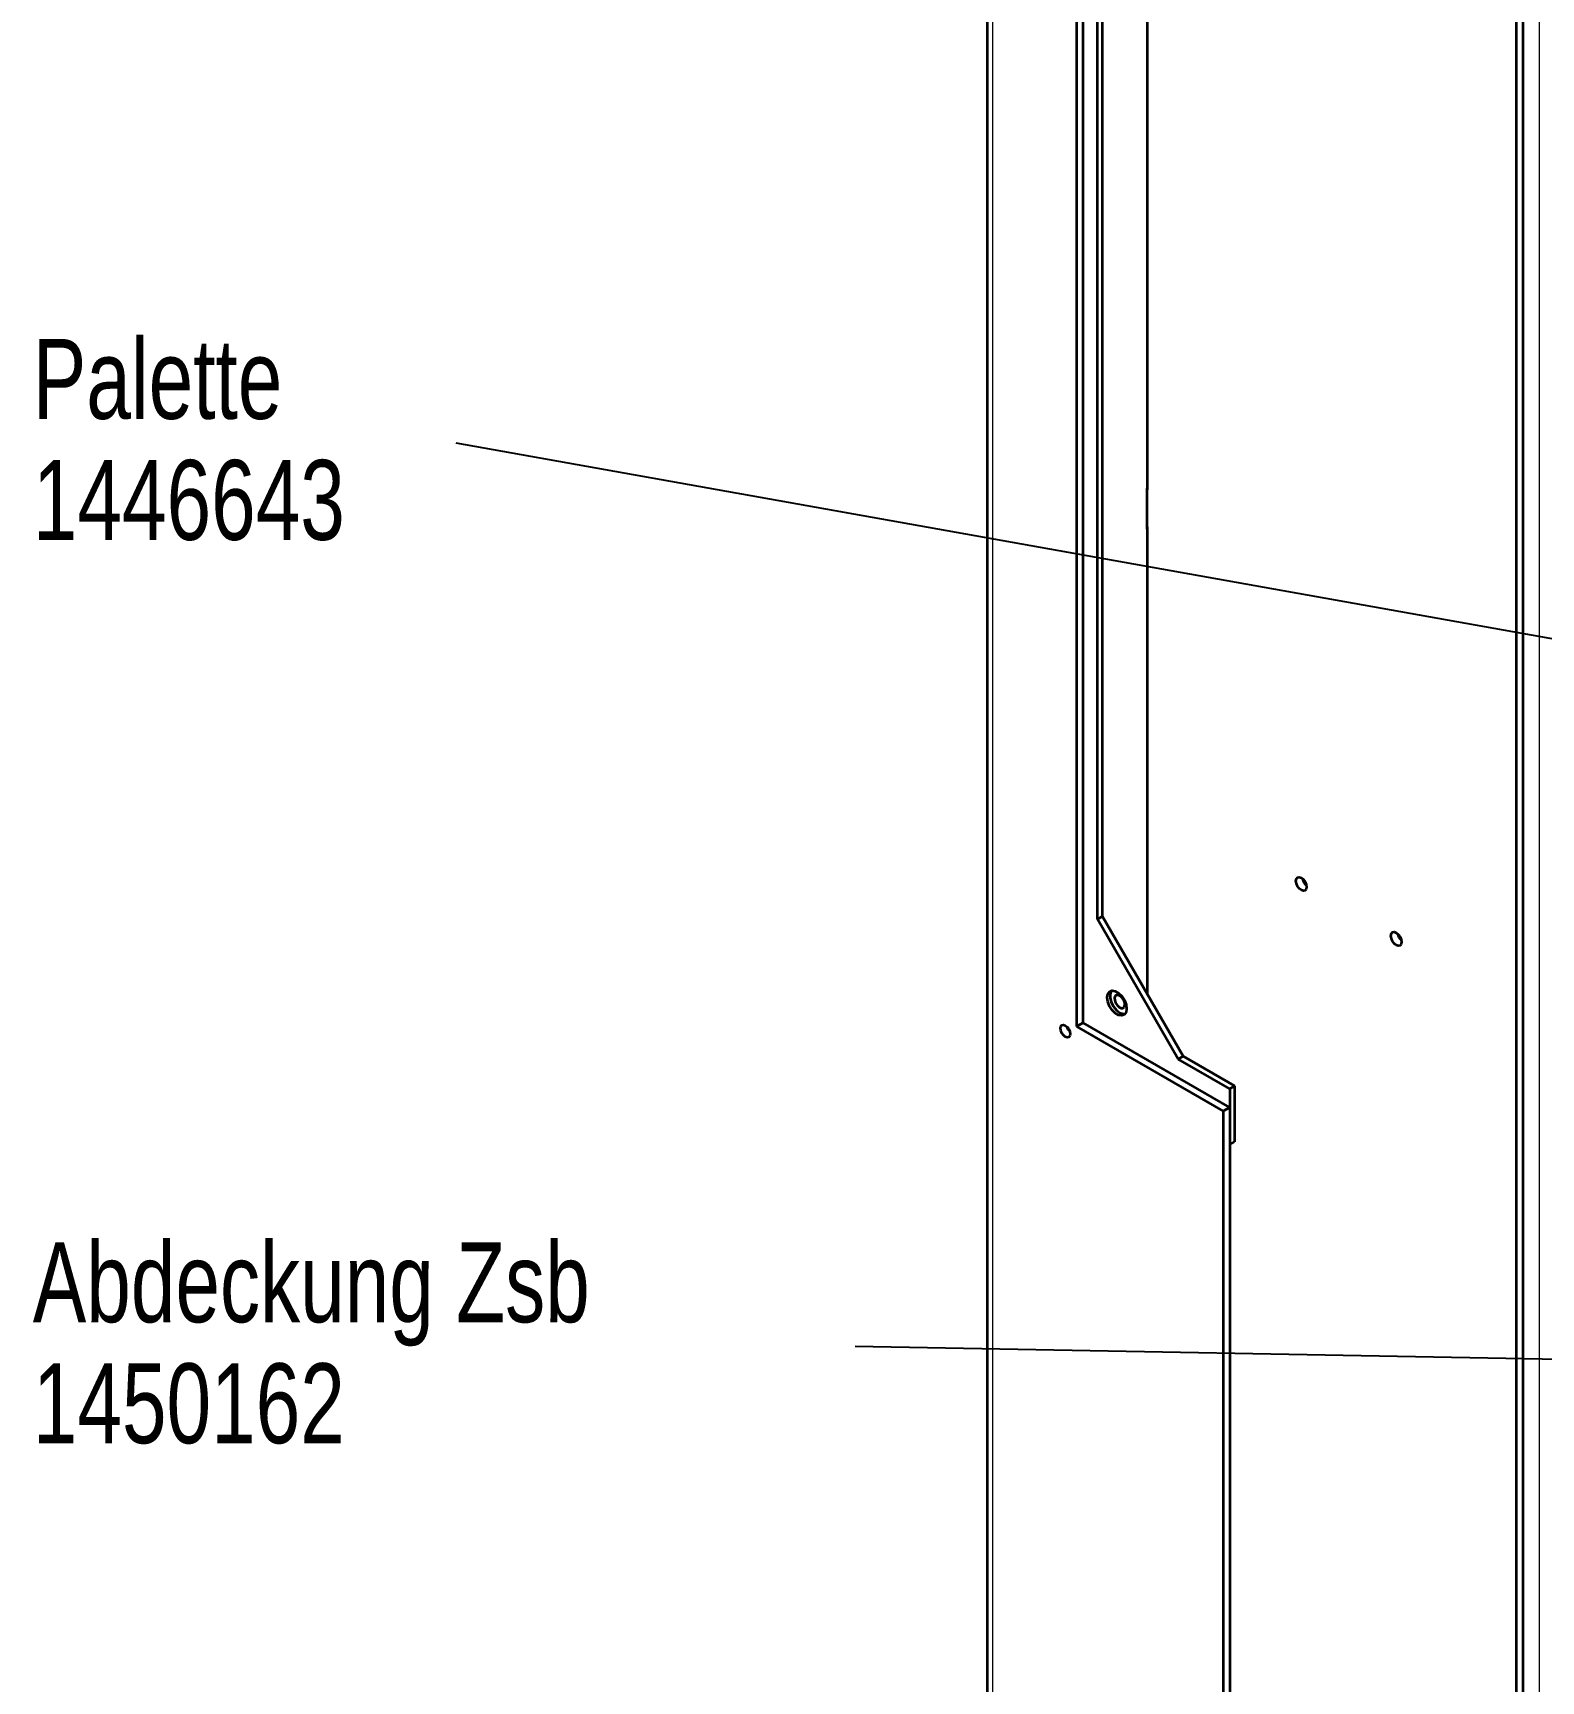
# Paper-space layout 'Blatt1' of a CAD drawing. Header units: millimetres. Extents: x 0 to 1189, y 0 to 841.
# Drawn here: x 712.5 to 778.5, y 515.4 to 587.6 of the extents above; entities that cross this region are included whole.
import ezdxf

# ---------------------------------------------------------------- set-up
doc = ezdxf.new("R2010")
doc.units = ezdxf.units.MM
doc.layers.add('BESCHRIFTUNG', color=5, linetype='Continuous')
doc.styles.add('SLDTEXTSTYLE2', font='TXT', dxfattribs={"width": 0.75})
doc.dimstyles.new('SLDDIMSTYLE0', dxfattribs={"dimtxt": 0.18, "dimasz": 0.7, "dimexe": 0, "dimexo": 0.0625, "dimgap": 0, "dimtad": 0, "dimtih": 1, "dimtoh": 1, "dimdec": 0, "dimrnd": 1e-09, "dimzin": 0, "dimdsep": 46, "dimtxsty": 'Standard', "dimblk1": 'DOT', "dimblk2": 'DOT', "dimsah": 1, "dimcen": 0.09, "dimadec": 0, "dimazin": 0, "dimtfac": 0.7, "dimtdec": 0, "dimtofl": 0, "dimtmove": 0, "dimatfit": 3, "dimldrblk": 'DOT', "dimfxl": 1, "dimfrac": 2, "dimtolj": 1, "dimtzin": 0, "dimarcsym": 0})

# ---------------------------------------------------------------- blocks, each defined once
blk = doc.blocks.new('SW_NOTE_0_8')
at = {"layer": 'BESCHRIFTUNG', "color": 0, "char_height": 3.5, "attachment_point": 1, "style": 'SLDTEXTSTYLE2'}
for s, insert in [('Palette', (-18.543, 4.566)), ('1446643', (-18.543, -0.734))]:
    blk.add_mtext(s, dxfattribs=dict(at, insert=insert))
blk = doc.blocks.new('_Dot')
at = {"color": 0, "linetype": 'ByBlock', "lineweight": -2}
blk.add_line((-0.5, 0), (-1, 0), dxfattribs=at)
at = {"color": 0, "linetype": 'ByBlock', "const_width": 0.5}
blk.add_lwpolyline([(-0.25, 0, 1), (0.25, 0, 1)], format="xyb", close=True, dxfattribs=at)
blk = doc.blocks.new('SW_NOTE_0_10')
at = {"layer": 'BESCHRIFTUNG', "color": 0, "char_height": 3.5, "attachment_point": 1, "style": 'SLDTEXTSTYLE2'}
for s, insert in [('Abdeckung Zsb', (-36.01, 4.562)), ('1450162', (-36.01, -0.738))]:
    blk.add_mtext(s, dxfattribs=dict(at, insert=insert))

psp = doc.layouts.new('Blatt1')

# ---------------------------------------------------------------- linework, layer by layer
at = {"color": 7, "linetype": 'Continuous', "lineweight": 35}
for p, q in [((754.271, 683.672), (754.271, 401.312)), ((777.438, 615.26), (777.438, 474.815)), ((777.721, 615.096), (777.721, 474.651)), ((758.183, 593.2), (758.183, 544.044)), ((758.466, 544.207), (758.466, 593.036)), ((761.294, 567.559), (761.294, 589.362)), ((759.102, 548.739), (759.102, 588.096)), ((759.314, 548.862), (759.314, 588.219)), ((761.28, 567.633), (761.294, 567.641)), ((761.28, 565.836), (761.28, 567.633)), ((761.28, 567.568), (761.294, 567.559)), ((761.28, 565.934), (761.294, 565.926)), ((761.294, 565.845), (761.28, 565.836)), ((761.294, 545.432), (761.294, 565.926)), ((759.314, 548.862), (759.102, 548.739)), ((762.85, 542.738), (759.314, 548.862)), ((762.637, 542.615), (759.102, 548.739)), ((758.466, 544.207), (758.183, 544.044)), ((758.183, 544.044), (764.606, 540.336)), ((764.889, 540.499), (758.466, 544.207)), ((762.85, 542.738), (762.637, 542.615)), ((764.889, 541.316), (762.637, 542.615)), ((765.101, 541.438), (762.85, 542.738)), ((764.889, 541.316), (765.101, 541.438)), ((764.889, 541.316), (764.889, 538.866)), ((765.101, 541.438), (765.101, 538.989)), ((764.889, 540.499), (764.606, 540.336)), ((764.606, 540.336), (764.606, 432.553)), ((764.889, 540.499), (764.889, 432.716)), ((764.889, 538.866), (765.101, 538.989))]:
    psp.add_line(p, q, dxfattribs=at)
at = {"color": 8, "linetype": 'Continuous', "lineweight": 18}
for p, q in [((754.506, 683.346), (754.506, 400.986)), ((778.443, 615.513), (778.443, 475.068))]:
    psp.add_line(p, q, dxfattribs=at)
at = {"color": 7, "linetype": 'Continuous', "lineweight": 35, "flags": 128}
for points in [[(768.026, 550.013), (767.936, 550.085), (767.861, 550.187), (767.81, 550.303), (767.792, 550.417), (767.81, 550.51), (767.861, 550.568), (767.936, 550.582), (768.026, 550.551), (768.115, 550.479), (768.191, 550.377), (768.241, 550.261), (768.259, 550.147), (768.241, 550.054), (768.191, 549.996), (768.115, 549.981), (768.026, 550.013)], [(772.183, 547.612), (772.094, 547.684), (772.018, 547.786), (771.968, 547.903), (771.95, 548.016), (771.968, 548.109), (772.018, 548.168), (772.094, 548.182), (772.183, 548.151), (772.273, 548.079), (772.348, 547.977), (772.399, 547.86), (772.417, 547.747), (772.399, 547.654), (772.348, 547.596), (772.273, 547.581), (772.183, 547.612)], [(759.526, 545.31), (759.552, 545.463), (759.625, 545.567), (759.738, 545.612), (759.877, 545.59), (760.024, 545.505), (760.163, 545.367), (760.275, 545.192), (760.349, 545.002), (760.375, 544.82), (760.349, 544.667), (760.275, 544.562), (760.163, 544.518), (760.024, 544.54), (759.877, 544.625), (759.738, 544.763), (759.625, 544.938), (759.552, 545.127), (759.526, 545.31)], [(759.714, 545.605), (759.703, 545.591), (759.653, 545.46), (759.653, 545.29), (759.703, 545.101), (759.798, 544.916), (759.926, 544.758), (760.071, 544.644), (760.216, 544.59), (760.307, 544.591)], [(760.267, 544.89), (760.295, 544.971), (760.289, 545.076), (760.25, 545.19), (760.184, 545.295), (760.1, 545.376), (760.012, 545.42), (759.933, 545.421), (759.875, 545.378), (759.846, 545.298), (759.852, 545.193), (759.891, 545.079), (759.958, 544.973), (760.041, 544.892), (760.129, 544.848), (760.208, 544.847), (760.267, 544.89)], [(757.472, 543.964), (757.488, 544.05), (757.535, 544.104), (757.605, 544.118), (757.688, 544.089), (757.77, 544.022), (757.84, 543.928), (757.887, 543.82), (757.903, 543.715), (757.887, 543.629), (757.84, 543.576), (757.77, 543.562), (757.688, 543.591), (757.605, 543.657), (757.535, 543.752), (757.488, 543.86), (757.472, 543.964)], [(757.88, 543.83), (757.818, 543.915), (757.774, 544.014)], [(757.88, 543.83), (757.818, 543.915), (757.774, 544.014)]]:
    psp.add_lwpolyline(points, dxfattribs=at)
at = {"color": 7, "linetype": 'Continuous', "lineweight": 35}
for centre, radius, start, end in [((768.606, 550.617), 0.535, 191.47047, 228.52415), ((772.766, 548.218), 0.537, 192.52787, 227.90222)]:
    psp.add_arc(centre, radius, start, end, dxfattribs=at)

# ---------------------------------------------------------------- block references
at = {"layer": 'BESCHRIFTUNG'}
for name, p in [('SW_NOTE_0_8', (731.013, 569.596)), ('SW_NOTE_0_10', (748.48, 530.022))]:
    psp.add_blockref(name, p, dxfattribs=at)

# ---------------------------------------------------------------- leaders
for points in [[(898.827, 539.612), (731.013, 569.596)], [(795.916, 529.152), (748.48, 530.022)]]:
    psp.add_leader(points, dimstyle='SLDDIMSTYLE0', dxfattribs=at)

doc.saveas('drawing.dxf')
